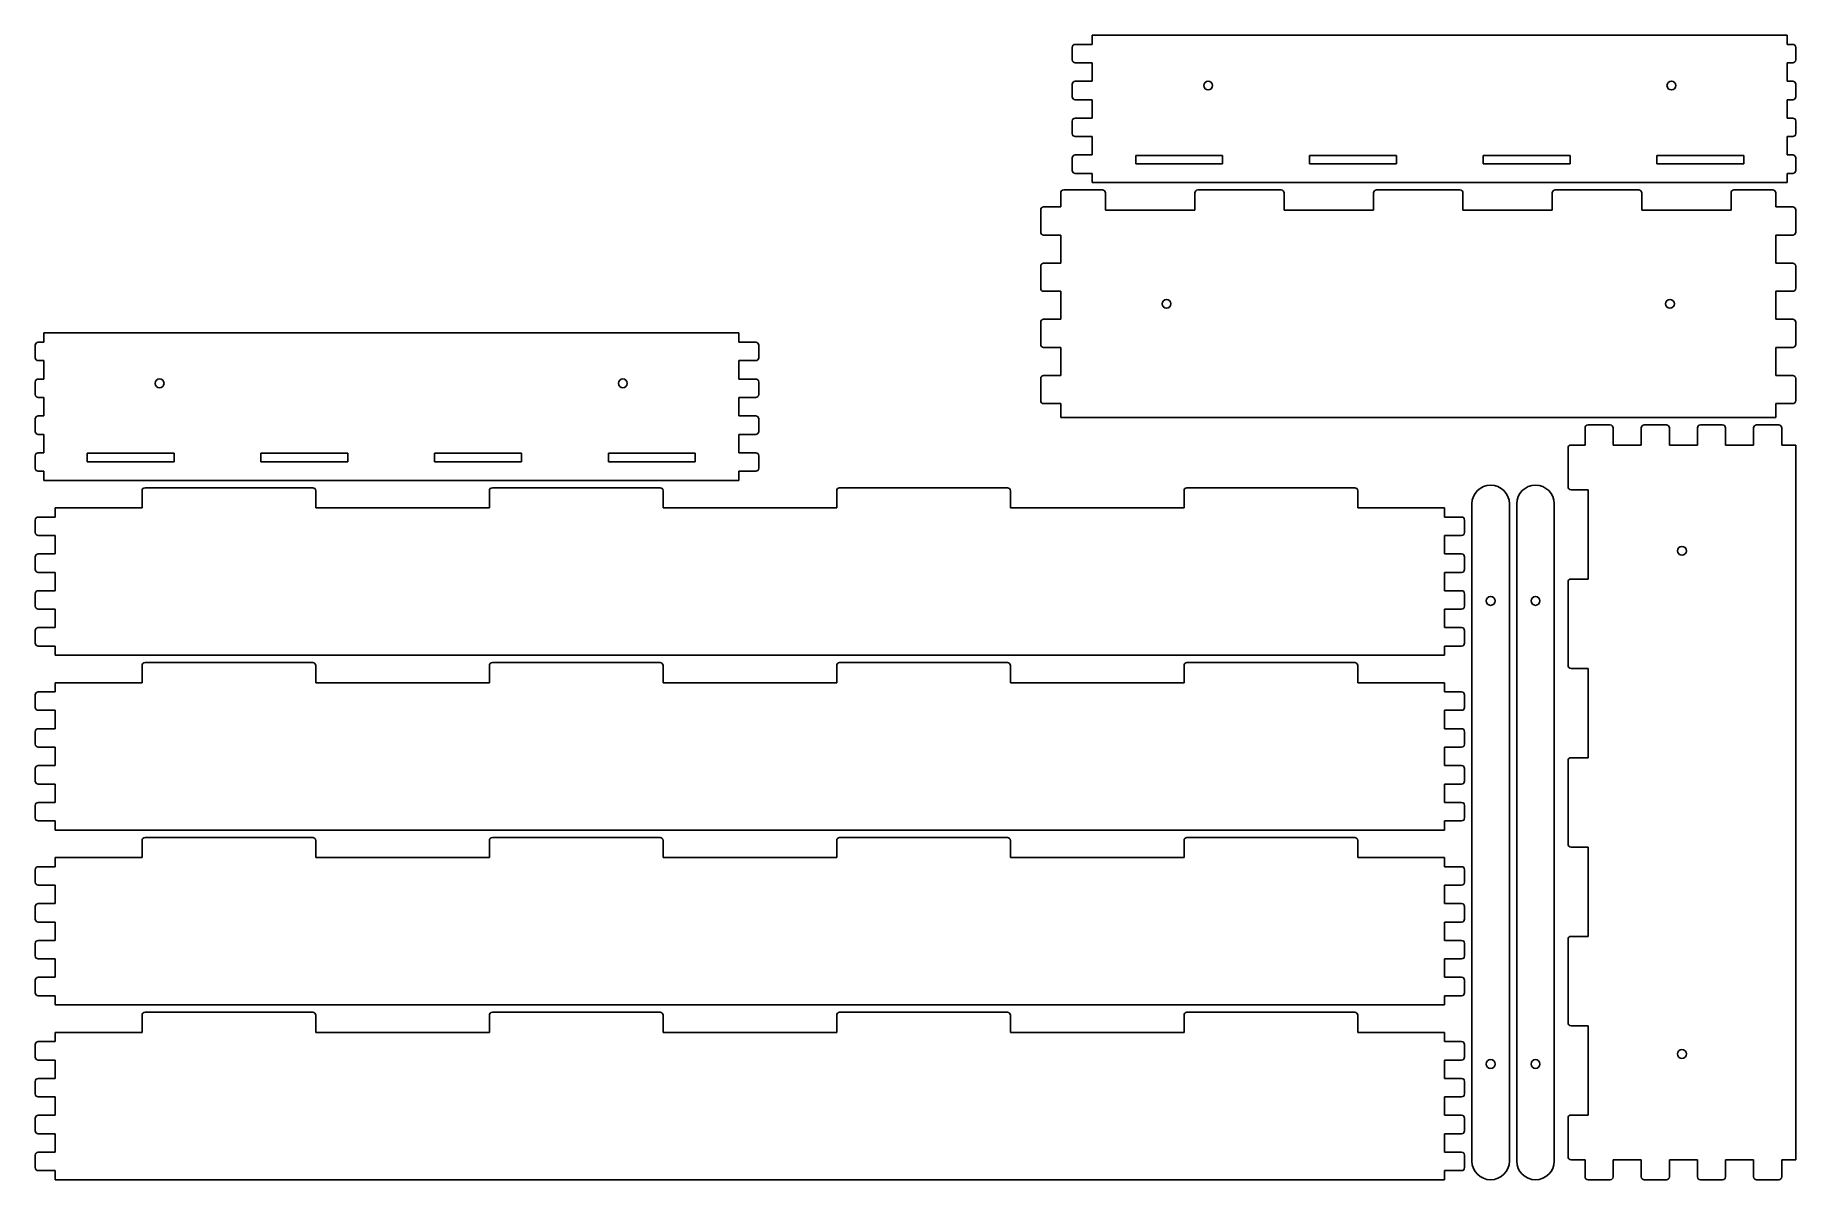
# Model space of a CAD drawing. Header units: millimetres. Extents: x 0 to 1194, y 0 to 776.
import ezdxf

# ---------------------------------------------------------------- set-up
doc = ezdxf.new("R2010")
doc.units = ezdxf.units.MM
doc.layers.add('SheetCutProfiles', color=7, linetype='CONTINUOUS')

msp = doc.modelspace()

# ---------------------------------------------------------------- linework, layer by layer
at = {"layer": 'SheetCutProfiles'}
for p, q in [((716.8, 776.4), (716.8, 770.15)), ((1188, 776.4), (716.8, 776.4)), ((1188, 776.4), (1188, 770.15)), ((703.2, 768.15), (703.2, 759.65)), ((705.2, 770.15), (716.8, 770.15)), ((1191.8, 770.15), (1188, 770.15)), ((1193.8, 768.15), (1193.8, 759.65)), ((716.8, 757.65), (705.2, 757.65)), ((716.8, 757.65), (716.8, 745.15)), ((1188, 757.65), (1191.8, 757.65)), ((1188, 757.65), (1188, 745.15)), ((703.2, 743.15), (703.2, 734.65)), ((705.2, 745.15), (716.8, 745.15)), ((1191.8, 745.15), (1188, 745.15)), ((1193.8, 743.15), (1193.8, 734.65)), ((716.8, 732.65), (705.2, 732.65)), ((716.8, 732.65), (716.8, 720.15)), ((1188, 732.65), (1191.8, 732.65)), ((1188, 732.65), (1188, 720.15)), ((703.2, 718.15), (703.2, 709.65)), ((705.2, 720.15), (716.8, 720.15)), ((1191.8, 720.15), (1188, 720.15)), ((1193.8, 718.15), (1193.8, 709.65)), ((716.8, 707.65), (705.2, 707.65)), ((716.8, 707.65), (716.8, 695.15)), ((1188, 707.65), (1191.8, 707.65)), ((1188, 707.65), (1188, 695.15)), ((703.2, 693.15), (703.2, 684.65)), ((705.2, 695.15), (716.8, 695.15)), ((746.25, 694.9), (805.15, 694.9)), ((746.25, 689.1), (746.25, 694.9)), ((805.15, 694.9), (805.15, 689.1)), ((864.05, 694.9), (922.95, 694.9)), ((864.05, 689.1), (864.05, 694.9)), ((922.95, 694.9), (922.95, 689.1)), ((981.85, 694.9), (1040.75, 694.9)), ((981.85, 689.1), (981.85, 694.9)), ((1040.75, 694.9), (1040.75, 689.1)), ((1099.65, 694.9), (1158.55, 694.9)), ((1099.65, 689.1), (1099.65, 694.9)), ((1158.55, 694.9), (1158.55, 689.1)), ((1191.8, 695.15), (1188, 695.15)), ((1193.8, 693.15), (1193.8, 684.65)), ((716.8, 682.65), (705.2, 682.65)), ((716.8, 682.65), (716.8, 676.4)), ((805.15, 689.1), (746.25, 689.1)), ((922.95, 689.1), (864.05, 689.1)), ((1040.75, 689.1), (981.85, 689.1)), ((1158.55, 689.1), (1099.65, 689.1)), ((1188, 682.65), (1191.8, 682.65)), ((1188, 682.65), (1188, 676.4)), ((695.4, 659.875), (695.4, 669.4)), ((723.7, 671.4), (697.4, 671.4)), ((1188, 676.4), (716.8, 676.4)), ((725.7, 669.4), (725.7, 657.8)), ((786.3, 657.8), (786.3, 669.4)), ((844.9, 671.4), (788.3, 671.4)), ((846.9, 669.4), (846.9, 657.8)), ((907.5, 657.8), (907.5, 669.4)), ((966.1, 671.4), (909.5, 671.4)), ((968.1, 669.4), (968.1, 657.8)), ((1028.7, 657.8), (1028.7, 669.4)), ((1087.3, 671.4), (1030.7, 671.4)), ((1089.3, 669.4), (1089.3, 657.8)), ((1149.9, 657.8), (1149.9, 669.4)), ((1178.2, 671.4), (1151.9, 671.4)), ((1180.2, 669.4), (1180.2, 659.875)), ((681.8, 657.875), (681.8, 642.825)), ((683.8, 659.875), (695.4, 659.875)), ((725.7, 657.8), (786.3, 657.8)), ((846.9, 657.8), (907.5, 657.8)), ((968.1, 657.8), (1028.7, 657.8)), ((1089.3, 657.8), (1149.9, 657.8)), ((1191.8, 659.875), (1180.2, 659.875)), ((1193.8, 657.875), (1193.8, 642.825)), ((695.4, 640.825), (683.8, 640.825)), ((695.4, 640.825), (695.4, 621.775)), ((1180.2, 640.825), (1180.2, 621.775)), ((1180.2, 640.825), (1191.8, 640.825)), ((683.8, 621.775), (695.4, 621.775)), ((1191.8, 621.775), (1180.2, 621.775)), ((681.8, 619.775), (681.8, 604.725)), ((1193.8, 619.775), (1193.8, 604.725)), ((695.4, 602.725), (683.8, 602.725)), ((695.4, 602.725), (695.4, 583.675)), ((1180.2, 602.725), (1180.2, 583.675)), ((1180.2, 602.725), (1191.8, 602.725)), ((5.8, 574.4), (477, 574.4)), ((5.8, 574.4), (5.8, 568.15)), ((477, 574.4), (477, 568.15)), ((681.8, 581.675), (681.8, 566.625)), ((683.8, 583.675), (695.4, 583.675)), ((1191.8, 583.675), (1180.2, 583.675)), ((1193.8, 581.675), (1193.8, 566.625)), ((0, 566.15), (0, 557.65)), ((2, 568.15), (5.8, 568.15)), ((488.6, 568.15), (477, 568.15)), ((490.6, 566.15), (490.6, 557.65)), ((695.4, 564.625), (683.8, 564.625)), ((695.4, 564.625), (695.4, 545.575)), ((1180.2, 564.625), (1180.2, 545.575)), ((1180.2, 564.625), (1191.8, 564.625)), ((5.8, 555.65), (2, 555.65)), ((5.8, 555.65), (5.8, 543.15)), ((477, 555.65), (477, 543.15)), ((477, 555.65), (488.6, 555.65)), ((0, 541.15), (0, 532.65)), ((2, 543.15), (5.8, 543.15)), ((488.6, 543.15), (477, 543.15)), ((490.6, 541.15), (490.6, 532.65)), ((681.8, 543.575), (681.8, 528.525)), ((683.8, 545.575), (695.4, 545.575)), ((1191.8, 545.575), (1180.2, 545.575)), ((1193.8, 543.575), (1193.8, 528.525)), ((5.8, 530.65), (2, 530.65)), ((5.8, 530.65), (5.8, 518.15)), ((477, 530.65), (477, 518.15)), ((477, 530.65), (488.6, 530.65)), ((695.4, 526.525), (683.8, 526.525)), ((695.4, 526.525), (695.4, 517)), ((1180.2, 526.525), (1180.2, 517)), ((1180.2, 526.525), (1191.8, 526.525)), ((0, 516.15), (0, 507.65)), ((2, 518.15), (5.8, 518.15)), ((488.6, 518.15), (477, 518.15)), ((490.6, 516.15), (490.6, 507.65)), ((695.4, 517), (1180.2, 517)), ((5.8, 505.65), (2, 505.65)), ((5.8, 505.65), (5.8, 493.15)), ((477, 505.65), (477, 493.15)), ((477, 505.65), (488.6, 505.65)), ((1050.925, 510), (1050.925, 498.4)), ((1052.925, 512), (1067.975, 512)), ((1069.975, 498.4), (1069.975, 510)), ((1089.025, 510), (1089.025, 498.4)), ((1091.025, 512), (1106.075, 512)), ((1108.075, 498.4), (1108.075, 510)), ((1127.125, 510), (1127.125, 498.4)), ((1129.125, 512), (1144.175, 512)), ((1146.175, 498.4), (1146.175, 510)), ((1165.225, 510), (1165.225, 498.4)), ((1167.225, 512), (1182.275, 512)), ((1184.275, 498.4), (1184.275, 510)), ((0, 491.15), (0, 482.65)), ((2, 493.15), (5.8, 493.15)), ((94.15, 492.9), (35.25, 492.9)), ((35.25, 492.9), (35.25, 487.1)), ((94.15, 487.1), (94.15, 492.9)), ((211.95, 492.9), (153.05, 492.9)), ((153.05, 492.9), (153.05, 487.1)), ((211.95, 487.1), (211.95, 492.9)), ((329.75, 492.9), (270.85, 492.9)), ((270.85, 492.9), (270.85, 487.1)), ((329.75, 487.1), (329.75, 492.9)), ((447.55, 492.9), (388.65, 492.9)), ((388.65, 492.9), (388.65, 487.1)), ((447.55, 487.1), (447.55, 492.9)), ((488.6, 493.15), (477, 493.15)), ((490.6, 491.15), (490.6, 482.65)), ((1039.4, 470.1), (1039.4, 496.4)), ((1050.925, 498.4), (1041.4, 498.4)), ((1069.975, 498.4), (1089.025, 498.4)), ((1108.075, 498.4), (1127.125, 498.4)), ((1146.175, 498.4), (1165.225, 498.4)), ((1184.275, 498.4), (1193.8, 498.4)), ((1193.8, 498.4), (1193.8, 13.6)), ((5.8, 480.65), (2, 480.65)), ((5.8, 480.65), (5.8, 474.4)), ((35.25, 487.1), (94.15, 487.1)), ((153.05, 487.1), (211.95, 487.1)), ((270.85, 487.1), (329.75, 487.1)), ((388.65, 487.1), (447.55, 487.1)), ((477, 480.65), (477, 474.4)), ((477, 480.65), (488.6, 480.65)), ((5.8, 474.4), (477, 474.4)), ((72.475, 467.4), (72.475, 455.8)), ((74.475, 469.4), (188.225, 469.4)), ((190.225, 455.8), (190.225, 467.4)), ((307.975, 467.4), (307.975, 455.8)), ((309.975, 469.4), (423.725, 469.4)), ((425.725, 455.8), (425.725, 467.4)), ((543.475, 467.4), (543.475, 455.8)), ((545.475, 469.4), (659.225, 469.4)), ((661.225, 455.8), (661.225, 467.4)), ((778.975, 467.4), (778.975, 455.8)), ((780.975, 469.4), (894.725, 469.4)), ((896.725, 455.8), (896.725, 467.4)), ((1041.4, 468.1), (1053, 468.1)), ((1053, 468.1), (1053, 407.5)), ((13.6, 455.8), (72.475, 455.8)), ((13.6, 449.55), (13.6, 455.8)), ((190.225, 455.8), (307.975, 455.8)), ((425.725, 455.8), (543.475, 455.8)), ((661.225, 455.8), (778.975, 455.8)), ((896.725, 455.8), (955.6, 455.8)), ((955.6, 449.55), (955.6, 455.8)), ((974.2, 12.7), (974.2, 458.5)), ((999.6, 12.7), (999.6, 458.5)), ((1004.6, 458.5), (1004.6, 12.7)), ((1030, 458.5), (1030, 12.7)), ((0, 439.05), (0, 447.55)), ((13.6, 449.55), (2, 449.55)), ((955.6, 449.55), (967.2, 449.55)), ((969.2, 439.05), (969.2, 447.55)), ((2, 437.05), (13.6, 437.05)), ((13.6, 424.55), (13.6, 437.05)), ((955.6, 424.55), (955.6, 437.05)), ((967.2, 437.05), (955.6, 437.05)), ((0, 414.05), (0, 422.55)), ((13.6, 424.55), (2, 424.55)), ((955.6, 424.55), (967.2, 424.55)), ((969.2, 414.05), (969.2, 422.55)), ((2, 412.05), (13.6, 412.05)), ((13.6, 399.55), (13.6, 412.05)), ((955.6, 399.55), (955.6, 412.05)), ((967.2, 412.05), (955.6, 412.05)), ((1053, 407.5), (1041.4, 407.5)), ((0, 389.05), (0, 397.55)), ((13.6, 399.55), (2, 399.55)), ((955.6, 399.55), (967.2, 399.55)), ((969.2, 389.05), (969.2, 397.55)), ((1039.4, 348.9), (1039.4, 405.5)), ((2, 387.05), (13.6, 387.05)), ((13.6, 374.55), (13.6, 387.05)), ((955.6, 374.55), (955.6, 387.05)), ((967.2, 387.05), (955.6, 387.05)), ((0, 364.05), (0, 372.55)), ((13.6, 374.55), (2, 374.55)), ((955.6, 374.55), (967.2, 374.55)), ((969.2, 364.05), (969.2, 372.55)), ((2, 362.05), (13.6, 362.05)), ((13.6, 355.8), (13.6, 362.05)), ((955.6, 355.8), (955.6, 362.05)), ((967.2, 362.05), (955.6, 362.05)), ((13.6, 355.8), (955.6, 355.8)), ((72.475, 348.8), (72.475, 337.2)), ((74.475, 350.8), (188.225, 350.8)), ((190.225, 337.2), (190.225, 348.8)), ((307.975, 348.8), (307.975, 337.2)), ((309.975, 350.8), (423.725, 350.8)), ((425.725, 337.2), (425.725, 348.8)), ((543.475, 348.8), (543.475, 337.2)), ((545.475, 350.8), (659.225, 350.8)), ((661.225, 337.2), (661.225, 348.8)), ((778.975, 348.8), (778.975, 337.2)), ((780.975, 350.8), (894.725, 350.8)), ((896.725, 337.2), (896.725, 348.8)), ((1041.4, 346.9), (1053, 346.9)), ((1053, 346.9), (1053, 286.3)), ((13.6, 337.2), (72.475, 337.2)), ((13.6, 330.95), (13.6, 337.2)), ((190.225, 337.2), (307.975, 337.2)), ((425.725, 337.2), (543.475, 337.2)), ((661.225, 337.2), (778.975, 337.2)), ((896.725, 337.2), (955.6, 337.2)), ((955.6, 330.95), (955.6, 337.2)), ((0, 320.45), (0, 328.95)), ((13.6, 330.95), (2, 330.95)), ((955.6, 330.95), (967.2, 330.95)), ((969.2, 320.45), (969.2, 328.95)), ((2, 318.45), (13.6, 318.45)), ((13.6, 305.95), (13.6, 318.45)), ((955.6, 305.95), (955.6, 318.45)), ((967.2, 318.45), (955.6, 318.45)), ((0, 295.45), (0, 303.95)), ((13.6, 305.95), (2, 305.95)), ((955.6, 305.95), (967.2, 305.95)), ((969.2, 295.45), (969.2, 303.95)), ((2, 293.45), (13.6, 293.45)), ((13.6, 280.95), (13.6, 293.45)), ((955.6, 280.95), (955.6, 293.45)), ((967.2, 293.45), (955.6, 293.45)), ((0, 270.45), (0, 278.95)), ((13.6, 280.95), (2, 280.95)), ((955.6, 280.95), (967.2, 280.95)), ((969.2, 270.45), (969.2, 278.95)), ((1039.4, 227.7), (1039.4, 284.3)), ((1053, 286.3), (1041.4, 286.3)), ((2, 268.45), (13.6, 268.45)), ((13.6, 255.95), (13.6, 268.45)), ((955.6, 255.95), (955.6, 268.45)), ((967.2, 268.45), (955.6, 268.45)), ((0, 245.45), (0, 253.95)), ((13.6, 255.95), (2, 255.95)), ((955.6, 255.95), (967.2, 255.95)), ((969.2, 245.45), (969.2, 253.95)), ((2, 243.45), (13.6, 243.45)), ((13.6, 237.2), (13.6, 243.45)), ((955.6, 237.2), (955.6, 243.45)), ((967.2, 243.45), (955.6, 243.45)), ((13.6, 237.2), (955.6, 237.2)), ((72.475, 218.6), (72.475, 230.2)), ((188.225, 232.2), (74.475, 232.2)), ((190.225, 230.2), (190.225, 218.6)), ((307.975, 218.6), (307.975, 230.2)), ((423.725, 232.2), (309.975, 232.2)), ((425.725, 230.2), (425.725, 218.6)), ((543.475, 218.6), (543.475, 230.2)), ((659.225, 232.2), (545.475, 232.2)), ((661.225, 230.2), (661.225, 218.6)), ((778.975, 218.6), (778.975, 230.2)), ((894.725, 232.2), (780.975, 232.2)), ((896.725, 230.2), (896.725, 218.6)), ((13.6, 212.35), (13.6, 218.6)), ((72.475, 218.6), (13.6, 218.6)), ((307.975, 218.6), (190.225, 218.6)), ((543.475, 218.6), (425.725, 218.6)), ((778.975, 218.6), (661.225, 218.6)), ((955.6, 218.6), (896.725, 218.6)), ((955.6, 212.35), (955.6, 218.6)), ((1041.4, 225.7), (1053, 225.7)), ((1053, 225.7), (1053, 165.1)), ((0, 201.85), (0, 210.35)), ((13.6, 212.35), (2, 212.35)), ((955.6, 212.35), (967.2, 212.35)), ((969.2, 201.85), (969.2, 210.35)), ((2, 199.85), (13.6, 199.85)), ((13.6, 187.35), (13.6, 199.85)), ((967.2, 199.85), (955.6, 199.85)), ((955.6, 187.35), (955.6, 199.85)), ((0, 176.85), (0, 185.35)), ((13.6, 187.35), (2, 187.35)), ((955.6, 187.35), (967.2, 187.35)), ((969.2, 176.85), (969.2, 185.35)), ((2, 174.85), (13.6, 174.85)), ((13.6, 162.35), (13.6, 174.85)), ((967.2, 174.85), (955.6, 174.85)), ((955.6, 162.35), (955.6, 174.85)), ((0, 151.85), (0, 160.35)), ((13.6, 162.35), (2, 162.35)), ((955.6, 162.35), (967.2, 162.35)), ((969.2, 151.85), (969.2, 160.35)), ((1039.4, 106.5), (1039.4, 163.1)), ((1053, 165.1), (1041.4, 165.1)), ((2, 149.85), (13.6, 149.85)), ((13.6, 137.35), (13.6, 149.85)), ((967.2, 149.85), (955.6, 149.85)), ((955.6, 137.35), (955.6, 149.85)), ((0, 126.85), (0, 135.35)), ((13.6, 137.35), (2, 137.35)), ((955.6, 137.35), (967.2, 137.35)), ((969.2, 126.85), (969.2, 135.35)), ((2, 124.85), (13.6, 124.85)), ((13.6, 118.6), (13.6, 124.85)), ((967.2, 124.85), (955.6, 124.85)), ((955.6, 118.6), (955.6, 124.85)), ((955.6, 118.6), (13.6, 118.6)), ((72.475, 100), (72.475, 111.6)), ((188.225, 113.6), (74.475, 113.6)), ((190.225, 111.6), (190.225, 100)), ((307.975, 100), (307.975, 111.6)), ((423.725, 113.6), (309.975, 113.6)), ((425.725, 111.6), (425.725, 100)), ((543.475, 100), (543.475, 111.6)), ((659.225, 113.6), (545.475, 113.6)), ((661.225, 111.6), (661.225, 100)), ((778.975, 100), (778.975, 111.6)), ((894.725, 113.6), (780.975, 113.6)), ((896.725, 111.6), (896.725, 100)), ((13.6, 93.75), (13.6, 100)), ((72.475, 100), (13.6, 100)), ((307.975, 100), (190.225, 100)), ((543.475, 100), (425.725, 100)), ((778.975, 100), (661.225, 100)), ((955.6, 100), (896.725, 100)), ((955.6, 93.75), (955.6, 100)), ((1041.4, 104.5), (1053, 104.5)), ((1053, 104.5), (1053, 43.9)), ((0, 83.25), (0, 91.75)), ((13.6, 93.75), (2, 93.75)), ((955.6, 93.75), (967.2, 93.75)), ((969.2, 83.25), (969.2, 91.75)), ((2, 81.25), (13.6, 81.25)), ((13.6, 68.75), (13.6, 81.25)), ((967.2, 81.25), (955.6, 81.25)), ((955.6, 68.75), (955.6, 81.25)), ((0, 58.25), (0, 66.75)), ((13.6, 68.75), (2, 68.75)), ((955.6, 68.75), (967.2, 68.75)), ((969.2, 58.25), (969.2, 66.75)), ((2, 56.25), (13.6, 56.25)), ((13.6, 43.75), (13.6, 56.25)), ((967.2, 56.25), (955.6, 56.25)), ((955.6, 43.75), (955.6, 56.25)), ((0, 33.25), (0, 41.75)), ((13.6, 43.75), (2, 43.75)), ((955.6, 43.75), (967.2, 43.75)), ((969.2, 33.25), (969.2, 41.75)), ((1039.4, 15.6), (1039.4, 41.9)), ((1053, 43.9), (1041.4, 43.9)), ((2, 31.25), (13.6, 31.25)), ((13.6, 18.75), (13.6, 31.25)), ((967.2, 31.25), (955.6, 31.25)), ((955.6, 18.75), (955.6, 31.25)), ((0, 8.25), (0, 16.75)), ((13.6, 18.75), (2, 18.75)), ((955.6, 18.75), (967.2, 18.75)), ((969.2, 8.25), (969.2, 16.75)), ((1041.4, 13.6), (1050.925, 13.6)), ((1050.925, 2), (1050.925, 13.6)), ((1069.975, 13.6), (1089.025, 13.6)), ((1069.975, 13.6), (1069.975, 2)), ((1089.025, 2), (1089.025, 13.6)), ((1108.075, 13.6), (1127.125, 13.6)), ((1108.075, 13.6), (1108.075, 2)), ((1127.125, 2), (1127.125, 13.6)), ((1146.175, 13.6), (1165.225, 13.6)), ((1146.175, 13.6), (1146.175, 2)), ((1165.225, 2), (1165.225, 13.6)), ((1184.275, 13.6), (1193.8, 13.6)), ((1184.275, 13.6), (1184.275, 2)), ((2, 6.25), (13.6, 6.25)), ((13.6, 0), (13.6, 6.25)), ((955.6, 0), (13.6, 0)), ((967.2, 6.25), (955.6, 6.25)), ((955.6, 0), (955.6, 6.25)), ((1052.925, 0), (1067.975, 0)), ((1091.025, 0), (1106.075, 0)), ((1129.125, 0), (1144.175, 0)), ((1167.225, 0), (1182.275, 0))]:
    msp.add_line(p, q, dxfattribs=at)
for centre in [(795.333, 742.25), (1109.467, 742.25), (767.133, 594.2), (1108.467, 594.2), (84.333, 540.25), (398.467, 540.25), (1116.6, 426.667), (986.9, 392.667), (1017.3, 392.667), (1116.6, 85.333), (986.9, 78.533), (1017.3, 78.533)]:
    msp.add_circle(centre, 3, dxfattribs=at)
for centre, radius, start, end in [((705.2, 768.15), 2, 90, 180), ((1191.8, 768.15), 2, 0, 90), ((705.2, 759.65), 2, 180, -90), ((1191.8, 759.65), 2, -90, 0), ((705.2, 743.15), 2, 90, 180), ((1191.8, 743.15), 2, 0, 90), ((705.2, 734.65), 2, 180, -90), ((1191.8, 734.65), 2, -90, 0), ((705.2, 718.15), 2, 90, 180), ((1191.8, 718.15), 2, 0, 90), ((705.2, 709.65), 2, 180, -90), ((1191.8, 709.65), 2, -90, 0), ((705.2, 693.15), 2, 90, 180), ((1191.8, 693.15), 2, 0, 90), ((705.2, 684.65), 2, 180, -90), ((1191.8, 684.65), 2, -90, 0), ((697.4, 669.4), 2, 90, 180), ((723.7, 669.4), 2, 0, 90), ((788.3, 669.4), 2, 90, 180), ((844.9, 669.4), 2, 0, 90), ((909.5, 669.4), 2, 90, 180), ((966.1, 669.4), 2, 0, 90), ((1030.7, 669.4), 2, 90, 180), ((1087.3, 669.4), 2, 0, 90), ((1151.9, 669.4), 2, 90, 180), ((1178.2, 669.4), 2, 0, 90), ((683.8, 657.875), 2, 90, 180), ((1191.8, 657.875), 2, 0, 90), ((683.8, 642.825), 2, 180, -90), ((1191.8, 642.825), 2, -90, 0), ((683.8, 619.775), 2, 90, 180), ((1191.8, 619.775), 2, 0, 90), ((683.8, 604.725), 2, 180, -90), ((1191.8, 604.725), 2, -90, 0), ((683.8, 581.675), 2, 90, 180), ((1191.8, 581.675), 2, 0, 90), ((2, 566.15), 2, 90, 180), ((488.6, 566.15), 2, 0, 90), ((683.8, 566.625), 2, 180, -90), ((1191.8, 566.625), 2, -90, 0), ((2, 557.65), 2, 180, -90), ((488.6, 557.65), 2, -90, 0), ((2, 541.15), 2, 90, 180), ((488.6, 541.15), 2, 0, 90), ((683.8, 543.575), 2, 90, 180), ((1191.8, 543.575), 2, 0, 90), ((2, 532.65), 2, 180, -90), ((488.6, 532.65), 2, -90, 0), ((683.8, 528.525), 2, 180, -90), ((1191.8, 528.525), 2, -90, 0), ((2, 516.15), 2, 90, 180), ((488.6, 516.15), 2, 0, 90), ((2, 507.65), 2, 180, -90), ((488.6, 507.65), 2, -90, 0), ((1052.925, 510), 2, 90, 180), ((1067.975, 510), 2, 0, 90), ((1091.025, 510), 2, 90, 180), ((1106.075, 510), 2, 0, 90), ((1129.125, 510), 2, 90, 180), ((1144.175, 510), 2, 0, 90), ((1167.225, 510), 2, 90, 180), ((1182.275, 510), 2, 0, 90), ((2, 491.15), 2, 90, 180), ((488.6, 491.15), 2, 0, 90), ((1041.4, 496.4), 2, 90, 180), ((2, 482.65), 2, 180, -90), ((488.6, 482.65), 2, -90, 0), ((74.475, 467.4), 2, 90, 180), ((188.225, 467.4), 2, 0, 90), ((309.975, 467.4), 2, 90, 180), ((423.725, 467.4), 2, 0, 90), ((545.475, 467.4), 2, 90, 180), ((659.225, 467.4), 2, 0, 90), ((780.975, 467.4), 2, 90, 180), ((894.725, 467.4), 2, 0, 90), ((986.9, 458.5), 12.7, 0, 180), ((1017.3, 458.5), 12.7, 0, 180), ((1041.4, 470.1), 2, 180, -90), ((2, 447.55), 2, 90, 180), ((967.2, 447.55), 2, 0, 90), ((2, 439.05), 2, 180, -90), ((967.2, 439.05), 2, -90, 0), ((2, 422.55), 2, 90, 180), ((967.2, 422.55), 2, 0, 90), ((2, 414.05), 2, 180, -90), ((967.2, 414.05), 2, -90, 0), ((1041.4, 405.5), 2, 90, 180), ((2, 397.55), 2, 90, 180), ((967.2, 397.55), 2, 0, 90), ((2, 389.05), 2, 180, -90), ((967.2, 389.05), 2, -90, 0), ((2, 372.55), 2, 90, 180), ((967.2, 372.55), 2, 0, 90), ((2, 364.05), 2, 180, -90), ((967.2, 364.05), 2, -90, 0), ((74.475, 348.8), 2, 90, 180), ((188.225, 348.8), 2, 0, 90), ((309.975, 348.8), 2, 90, 180), ((423.725, 348.8), 2, 0, 90), ((545.475, 348.8), 2, 90, 180), ((659.225, 348.8), 2, 0, 90), ((780.975, 348.8), 2, 90, 180), ((894.725, 348.8), 2, 0, 90), ((1041.4, 348.9), 2, 180, -90), ((2, 328.95), 2, 90, 180), ((967.2, 328.95), 2, 0, 90), ((2, 320.45), 2, 180, -90), ((967.2, 320.45), 2, -90, 0), ((2, 303.95), 2, 90, 180), ((967.2, 303.95), 2, 0, 90), ((2, 295.45), 2, 180, -90), ((967.2, 295.45), 2, -90, 0), ((2, 278.95), 2, 90, 180), ((967.2, 278.95), 2, 0, 90), ((1041.4, 284.3), 2, 90, 180), ((2, 270.45), 2, 180, -90), ((967.2, 270.45), 2, -90, 0), ((2, 253.95), 2, 90, 180), ((967.2, 253.95), 2, 0, 90), ((2, 245.45), 2, 180, -90), ((967.2, 245.45), 2, -90, 0), ((74.475, 230.2), 2, 90, 180), ((188.225, 230.2), 2, 0, 90), ((309.975, 230.2), 2, 90, 180), ((423.725, 230.2), 2, 0, 90), ((545.475, 230.2), 2, 90, 180), ((659.225, 230.2), 2, 0, 90), ((780.975, 230.2), 2, 90, 180), ((894.725, 230.2), 2, 0, 90), ((1041.4, 227.7), 2, 180, -90), ((2, 210.35), 2, 90, 180), ((967.2, 210.35), 2, 0, 90), ((2, 201.85), 2, 180, -90), ((967.2, 201.85), 2, -90, 0), ((2, 185.35), 2, 90, 180), ((967.2, 185.35), 2, 0, 90), ((2, 176.85), 2, 180, -90), ((967.2, 176.85), 2, -90, 0), ((2, 160.35), 2, 90, 180), ((967.2, 160.35), 2, 0, 90), ((1041.4, 163.1), 2, 90, 180), ((2, 151.85), 2, 180, -90), ((967.2, 151.85), 2, -90, 0), ((2, 135.35), 2, 90, 180), ((967.2, 135.35), 2, 0, 90), ((2, 126.85), 2, 180, -90), ((967.2, 126.85), 2, -90, 0), ((74.475, 111.6), 2, 90, 180), ((188.225, 111.6), 2, 0, 90), ((309.975, 111.6), 2, 90, 180), ((423.725, 111.6), 2, 0, 90), ((545.475, 111.6), 2, 90, 180), ((659.225, 111.6), 2, 0, 90), ((780.975, 111.6), 2, 90, 180), ((894.725, 111.6), 2, 0, 90), ((1041.4, 106.5), 2, 180, -90), ((2, 91.75), 2, 90, 180), ((967.2, 91.75), 2, 0, 90), ((2, 83.25), 2, 180, -90), ((967.2, 83.25), 2, -90, 0), ((2, 66.75), 2, 90, 180), ((967.2, 66.75), 2, 0, 90), ((2, 58.25), 2, 180, -90), ((967.2, 58.25), 2, -90, 0), ((2, 41.75), 2, 90, 180), ((967.2, 41.75), 2, 0, 90), ((1041.4, 41.9), 2, 90, 180), ((2, 33.25), 2, 180, -90), ((967.2, 33.25), 2, -90, 0), ((2, 16.75), 2, 90, 180), ((967.2, 16.75), 2, 0, 90), ((986.9, 12.7), 12.7, 180, 0), ((1017.3, 12.7), 12.7, 180, 0), ((1041.4, 15.6), 2, 180, -90), ((2, 8.25), 2, 180, -90), ((967.2, 8.25), 2, -90, 0), ((1052.925, 2), 2, 180, -90), ((1067.975, 2), 2, -90, 0), ((1091.025, 2), 2, 180, -90), ((1106.075, 2), 2, -90, 0), ((1129.125, 2), 2, 180, -90), ((1144.175, 2), 2, -90, 0), ((1167.225, 2), 2, 180, -90), ((1182.275, 2), 2, -90, 0)]:
    msp.add_arc(centre, radius, start, end, dxfattribs=at)

doc.saveas('drawing.dxf')
